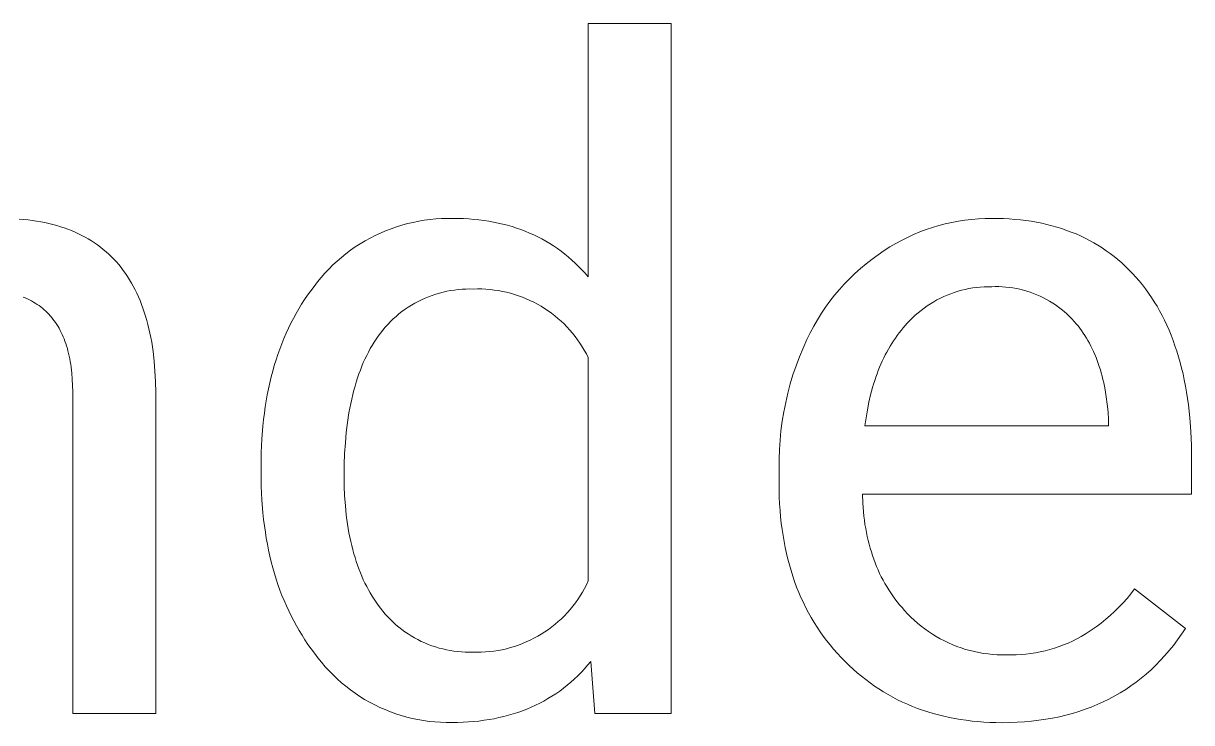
# Model space of a CAD drawing. Header units: millimetres. Extents: x -1480 to 5249, y -840 to 3860.
# Drawn here: x 3337.3 to 3451, y -309.5 to -241.4 of the extents above; entities that cross this region are included whole.
import ezdxf

# ---------------------------------------------------------------- set-up
doc = ezdxf.new("R2010")
doc.units = ezdxf.units.MM
doc.header["$MEASUREMENT"] = 0
doc.layers.add('Domyślny', color=7, linetype='Continuous', true_color=0x000000)

msp = doc.modelspace()

# ---------------------------------------------------------------- linework, layer by layer
at = {"layer": 'Domyślny', "color": 18, "lineweight": 15, "true_color": 0x000000}
for p, q in [((3392.26, -266.12), (3392.26, -241.43)), ((3392.26, -241.43), (3400.35, -241.43)), ((3400.35, -241.43), (3400.35, -308.65)), ((3336.84, -260.49), (3337.28, -260.53)), ((3376.86, -260.53), (3377.41, -260.48)), ((3377.41, -260.48), (3377.97, -260.44)), ((3377.97, -260.44), (3378.53, -260.43)), ((3378.53, -260.43), (3379.09, -260.43)), ((3379.09, -260.43), (3379.61, -260.44)), ((3379.61, -260.44), (3380.12, -260.45)), ((3380.12, -260.45), (3380.62, -260.48)), ((3380.62, -260.48), (3381.12, -260.52)), ((3381.12, -260.52), (3381.61, -260.57)), ((3429.6, -260.52), (3430.25, -260.47)), ((3430.25, -260.47), (3430.9, -260.43)), ((3430.9, -260.43), (3431.55, -260.42)), ((3431.55, -260.42), (3432.12, -260.43)), ((3432.12, -260.43), (3432.69, -260.45)), ((3432.69, -260.45), (3433.25, -260.48)), ((3433.25, -260.48), (3433.8, -260.52)), ((3433.8, -260.52), (3434.34, -260.57)), ((3337.28, -260.53), (3337.71, -260.58)), ((3337.71, -260.58), (3338.13, -260.63)), ((3338.13, -260.63), (3338.55, -260.69)), ((3338.55, -260.69), (3338.95, -260.76)), ((3338.95, -260.76), (3339.35, -260.84)), ((3339.35, -260.84), (3339.75, -260.93)), ((3339.75, -260.93), (3340.13, -261.02)), ((3340.13, -261.02), (3340.51, -261.13)), ((3340.51, -261.13), (3340.88, -261.24)), ((3340.88, -261.24), (3341.24, -261.36)), ((3341.24, -261.36), (3341.6, -261.49)), ((3341.6, -261.49), (3341.95, -261.62)), ((3341.95, -261.62), (3342.29, -261.77)), ((3372.02, -261.86), (3372.53, -261.64)), ((3372.53, -261.64), (3373.06, -261.43)), ((3373.06, -261.43), (3373.58, -261.25)), ((3373.58, -261.25), (3374.12, -261.08)), ((3374.12, -261.08), (3374.66, -260.93)), ((3374.66, -260.93), (3375.2, -260.81)), ((3375.2, -260.81), (3375.75, -260.69)), ((3375.75, -260.69), (3376.3, -260.6)), ((3376.3, -260.6), (3376.86, -260.53)), ((3381.61, -260.57), (3382.09, -260.63)), ((3382.09, -260.63), (3382.57, -260.7)), ((3382.57, -260.7), (3383.04, -260.78)), ((3383.04, -260.78), (3383.5, -260.88)), ((3383.5, -260.88), (3383.95, -260.98)), ((3383.95, -260.98), (3384.4, -261.1)), ((3384.4, -261.1), (3384.84, -261.23)), ((3384.84, -261.23), (3385.28, -261.37)), ((3385.28, -261.37), (3385.71, -261.51)), ((3385.71, -261.51), (3386.13, -261.68)), ((3424.55, -261.75), (3425.16, -261.52)), ((3425.16, -261.52), (3425.78, -261.32)), ((3425.78, -261.32), (3426.4, -261.13)), ((3426.4, -261.13), (3427.03, -260.96)), ((3427.03, -260.96), (3427.67, -260.82)), ((3427.67, -260.82), (3428.31, -260.7)), ((3428.31, -260.7), (3428.95, -260.6)), ((3428.95, -260.6), (3429.6, -260.52)), ((3434.34, -260.57), (3434.87, -260.64)), ((3434.87, -260.64), (3435.39, -260.71)), ((3435.39, -260.71), (3435.91, -260.8)), ((3435.91, -260.8), (3436.42, -260.9)), ((3436.42, -260.9), (3436.92, -261.02)), ((3436.92, -261.02), (3437.41, -261.14)), ((3437.41, -261.14), (3437.9, -261.28)), ((3437.9, -261.28), (3438.37, -261.42)), ((3438.37, -261.42), (3438.84, -261.59)), ((3438.84, -261.59), (3439.3, -261.76)), ((3342.29, -261.77), (3342.63, -261.92)), ((3342.63, -261.92), (3342.95, -262.08)), ((3342.95, -262.08), (3343.27, -262.25)), ((3343.27, -262.25), (3343.58, -262.43)), ((3343.58, -262.43), (3343.89, -262.62)), ((3343.89, -262.62), (3344.19, -262.81)), ((3370.05, -262.91), (3370.53, -262.62)), ((3370.53, -262.62), (3371.02, -262.35)), ((3371.02, -262.35), (3371.51, -262.09)), ((3371.51, -262.09), (3372.02, -261.86)), ((3386.13, -261.68), (3386.54, -261.85)), ((3386.54, -261.85), (3386.95, -262.03)), ((3386.95, -262.03), (3387.35, -262.22)), ((3387.35, -262.22), (3387.75, -262.43)), ((3387.75, -262.43), (3388.13, -262.65)), ((3388.13, -262.65), (3388.51, -262.87)), ((3422.2, -262.88), (3422.77, -262.57)), ((3422.77, -262.57), (3423.35, -262.28)), ((3423.35, -262.28), (3423.95, -262)), ((3423.95, -262), (3424.55, -261.75)), ((3439.3, -261.76), (3439.76, -261.94)), ((3439.76, -261.94), (3440.2, -262.14)), ((3440.2, -262.14), (3440.64, -262.35)), ((3440.64, -262.35), (3441.07, -262.57)), ((3441.07, -262.57), (3441.49, -262.8)), ((3344.19, -262.81), (3344.48, -263.01)), ((3344.48, -263.01), (3344.76, -263.22)), ((3344.76, -263.22), (3345.04, -263.44)), ((3345.04, -263.44), (3345.31, -263.67)), ((3345.31, -263.67), (3345.57, -263.91)), ((3345.57, -263.91), (3345.82, -264.15)), ((3368.24, -264.22), (3368.67, -263.87)), ((3368.67, -263.87), (3369.12, -263.53)), ((3369.12, -263.53), (3369.58, -263.21)), ((3369.58, -263.21), (3370.05, -262.91)), ((3388.51, -262.87), (3388.89, -263.11)), ((3388.89, -263.11), (3389.26, -263.36)), ((3389.26, -263.36), (3389.62, -263.63)), ((3389.62, -263.63), (3389.97, -263.9)), ((3389.97, -263.9), (3390.32, -264.18)), ((3420.48, -263.97), (3421.09, -263.56)), ((3421.09, -263.56), (3421.64, -263.21)), ((3421.64, -263.21), (3422.2, -262.88)), ((3441.49, -262.8), (3441.9, -263.04)), ((3441.9, -263.04), (3442.3, -263.3)), ((3442.3, -263.3), (3442.7, -263.57)), ((3442.7, -263.57), (3443.09, -263.85)), ((3443.09, -263.85), (3443.47, -264.14)), ((3345.82, -264.15), (3346.07, -264.4)), ((3346.07, -264.4), (3346.31, -264.66)), ((3346.31, -264.66), (3346.54, -264.93)), ((3346.54, -264.93), (3346.77, -265.21)), ((3367, -265.36), (3367.4, -264.96)), ((3367.4, -264.96), (3367.81, -264.58)), ((3367.81, -264.58), (3368.24, -264.22)), ((3390.32, -264.18), (3390.66, -264.48)), ((3390.66, -264.48), (3390.99, -264.78)), ((3390.99, -264.78), (3391.32, -265.1)), ((3418.77, -265.31), (3419.33, -264.84)), ((3419.33, -264.84), (3419.9, -264.39)), ((3419.9, -264.39), (3420.48, -263.97)), ((3443.47, -264.14), (3443.84, -264.44)), ((3443.84, -264.44), (3444.21, -264.76)), ((3444.21, -264.76), (3444.56, -265.09)), ((3346.77, -265.21), (3346.98, -265.49)), ((3346.98, -265.49), (3347.2, -265.79)), ((3347.2, -265.79), (3347.4, -266.09)), ((3347.4, -266.09), (3347.59, -266.4)), ((3365.9, -266.62), (3366.25, -266.19)), ((3366.25, -266.19), (3366.62, -265.77)), ((3366.62, -265.77), (3367, -265.36)), ((3391.32, -265.1), (3391.64, -265.43)), ((3391.64, -265.43), (3391.96, -265.77)), ((3391.96, -265.77), (3392.26, -266.12)), ((3417.71, -266.3), (3418.23, -265.79)), ((3418.23, -265.79), (3418.77, -265.31)), ((3444.56, -265.09), (3444.91, -265.43)), ((3444.91, -265.43), (3445.25, -265.78)), ((3445.25, -265.78), (3445.59, -266.14)), ((3445.59, -266.14), (3445.91, -266.52)), ((3347.59, -266.4), (3347.78, -266.72)), ((3347.78, -266.72), (3347.96, -267.04)), ((3347.96, -267.04), (3348.14, -267.38)), ((3365.24, -267.48), (3365.56, -267.06)), ((3365.56, -267.06), (3365.9, -266.62)), ((3379.97, -267.32), (3379.6, -267.35)), ((3380.34, -267.31), (3379.97, -267.32)), ((3380.71, -267.3), (3380.34, -267.31)), ((3381.08, -267.31), (3380.71, -267.3)), ((3381.49, -267.3), (3381.08, -267.31)), ((3381.89, -267.3), (3381.49, -267.3)), ((3382.3, -267.32), (3381.89, -267.3)), ((3382.7, -267.35), (3382.3, -267.32)), ((3416.72, -267.36), (3417.2, -266.82)), ((3417.2, -266.82), (3417.71, -266.3)), ((3428.98, -267.34), (3428.62, -267.42)), ((3429.34, -267.26), (3428.98, -267.34)), ((3429.71, -267.2), (3429.34, -267.26)), ((3430.07, -267.15), (3429.71, -267.2)), ((3430.44, -267.11), (3430.07, -267.15)), ((3430.81, -267.09), (3430.44, -267.11)), ((3431.18, -267.08), (3430.81, -267.09)), ((3431.55, -267.08), (3431.18, -267.08)), ((3431.9, -267.07), (3431.55, -267.08)), ((3432.24, -267.07), (3431.9, -267.07)), ((3432.59, -267.09), (3432.24, -267.07)), ((3432.94, -267.11), (3432.59, -267.09)), ((3433.28, -267.15), (3432.94, -267.11)), ((3433.62, -267.2), (3433.28, -267.15)), ((3433.97, -267.26), (3433.62, -267.2)), ((3434.3, -267.33), (3433.97, -267.26)), ((3434.64, -267.42), (3434.3, -267.33)), ((3445.91, -266.52), (3446.23, -266.9)), ((3446.23, -266.9), (3446.53, -267.3)), ((3446.53, -267.3), (3446.82, -267.7)), ((3337.44, -268.17), (3337.23, -268.09)), ((3337.65, -268.27), (3337.44, -268.17)), ((3337.85, -268.36), (3337.65, -268.27)), ((3338.05, -268.47), (3337.85, -268.36)), ((3338.24, -268.57), (3338.05, -268.47)), ((3348.14, -267.38), (3348.31, -267.72)), ((3348.31, -267.72), (3348.47, -268.07)), ((3348.47, -268.07), (3348.62, -268.43)), ((3348.62, -268.43), (3348.76, -268.8)), ((3364.35, -268.78), (3364.64, -268.34)), ((3364.64, -268.34), (3364.93, -267.91)), ((3364.93, -267.91), (3365.24, -267.48)), ((3376.03, -268.35), (3375.7, -268.51)), ((3376.37, -268.19), (3376.03, -268.35)), ((3376.71, -268.05), (3376.37, -268.19)), ((3377.06, -267.92), (3376.71, -268.05)), ((3377.41, -267.8), (3377.06, -267.92)), ((3377.77, -267.7), (3377.41, -267.8)), ((3378.13, -267.6), (3377.77, -267.7)), ((3378.49, -267.52), (3378.13, -267.6)), ((3378.86, -267.45), (3378.49, -267.52)), ((3379.23, -267.4), (3378.86, -267.45)), ((3379.6, -267.35), (3379.23, -267.4)), ((3383.11, -267.4), (3382.7, -267.35)), ((3383.51, -267.46), (3383.11, -267.4)), ((3383.91, -267.53), (3383.51, -267.46)), ((3384.3, -267.62), (3383.91, -267.53)), ((3384.69, -267.72), (3384.3, -267.62)), ((3385.08, -267.83), (3384.69, -267.72)), ((3385.47, -267.96), (3385.08, -267.83)), ((3385.85, -268.1), (3385.47, -267.96)), ((3386.22, -268.25), (3385.85, -268.1)), ((3386.59, -268.41), (3386.22, -268.25)), ((3386.96, -268.59), (3386.59, -268.41)), ((3415.8, -268.48), (3416.25, -267.91)), ((3416.25, -267.91), (3416.72, -267.36)), ((3426.22, -268.37), (3425.9, -268.55)), ((3426.55, -268.2), (3426.22, -268.37)), ((3426.88, -268.04), (3426.55, -268.2)), ((3427.22, -267.89), (3426.88, -268.04)), ((3427.57, -267.76), (3427.22, -267.89)), ((3427.91, -267.63), (3427.57, -267.76)), ((3428.27, -267.52), (3427.91, -267.63)), ((3428.62, -267.42), (3428.27, -267.52)), ((3434.97, -267.51), (3434.64, -267.42)), ((3435.3, -267.62), (3434.97, -267.51)), ((3435.63, -267.74), (3435.3, -267.62)), ((3435.95, -267.87), (3435.63, -267.74)), ((3436.27, -268.01), (3435.95, -267.87)), ((3436.58, -268.16), (3436.27, -268.01)), ((3436.89, -268.32), (3436.58, -268.16)), ((3437.19, -268.49), (3436.89, -268.32)), ((3446.82, -267.7), (3447.11, -268.12)), ((3447.11, -268.12), (3447.38, -268.55)), ((3338.42, -268.69), (3338.24, -268.57)), ((3338.61, -268.8), (3338.42, -268.69)), ((3338.78, -268.92), (3338.61, -268.8)), ((3338.95, -269.05), (3338.78, -268.92)), ((3339.12, -269.18), (3338.95, -269.05)), ((3339.28, -269.32), (3339.12, -269.18)), ((3339.43, -269.46), (3339.28, -269.32)), ((3339.58, -269.6), (3339.43, -269.46)), ((3339.73, -269.75), (3339.58, -269.6)), ((3348.76, -268.8), (3348.9, -269.18)), ((3348.9, -269.18), (3349.03, -269.56)), ((3349.03, -269.56), (3349.16, -269.96)), ((3363.81, -269.7), (3364.07, -269.24)), ((3364.07, -269.24), (3364.35, -268.78)), ((3374.12, -269.5), (3373.83, -269.73)), ((3374.43, -269.28), (3374.12, -269.5)), ((3374.73, -269.07), (3374.43, -269.28)), ((3375.05, -268.87), (3374.73, -269.07)), ((3375.37, -268.69), (3375.05, -268.87)), ((3375.7, -268.51), (3375.37, -268.69)), ((3387.32, -268.78), (3386.96, -268.59)), ((3387.67, -268.98), (3387.32, -268.78)), ((3388.01, -269.2), (3387.67, -268.98)), ((3388.35, -269.42), (3388.01, -269.2)), ((3388.68, -269.66), (3388.35, -269.42)), ((3414.97, -269.67), (3415.38, -269.07)), ((3415.38, -269.07), (3415.8, -268.48)), ((3424.39, -269.61), (3424.11, -269.86)), ((3424.68, -269.38), (3424.39, -269.61)), ((3424.97, -269.16), (3424.68, -269.38)), ((3425.27, -268.94), (3424.97, -269.16)), ((3425.58, -268.74), (3425.27, -268.94)), ((3425.9, -268.55), (3425.58, -268.74)), ((3437.49, -268.67), (3437.19, -268.49)), ((3437.77, -268.86), (3437.49, -268.67)), ((3438.06, -269.06), (3437.77, -268.86)), ((3438.33, -269.27), (3438.06, -269.06)), ((3438.6, -269.49), (3438.33, -269.27)), ((3438.86, -269.72), (3438.6, -269.49)), ((3447.38, -268.55), (3447.65, -268.98)), ((3447.65, -268.98), (3447.9, -269.43)), ((3447.9, -269.43), (3448.15, -269.88)), ((3339.87, -269.9), (3339.73, -269.75)), ((3340.01, -270.06), (3339.87, -269.9)), ((3340.14, -270.23), (3340.01, -270.06)), ((3340.27, -270.4), (3340.14, -270.23)), ((3340.4, -270.57), (3340.27, -270.4)), ((3340.52, -270.75), (3340.4, -270.57)), ((3340.63, -270.94), (3340.52, -270.75)), ((3349.16, -269.96), (3349.27, -270.36)), ((3349.27, -270.36), (3349.38, -270.77)), ((3363.07, -271.13), (3363.31, -270.64)), ((3363.31, -270.64), (3363.55, -270.16)), ((3363.55, -270.16), (3363.81, -269.7)), ((3372.75, -270.75), (3372.5, -271.02)), ((3373, -270.48), (3372.75, -270.75)), ((3373.27, -270.22), (3373, -270.48)), ((3373.55, -269.97), (3373.27, -270.22)), ((3373.83, -269.73), (3373.55, -269.97)), ((3389, -269.91), (3388.68, -269.66)), ((3389.31, -270.16), (3389, -269.91)), ((3389.61, -270.43), (3389.31, -270.16)), ((3389.91, -270.71), (3389.61, -270.43)), ((3390.19, -271), (3389.91, -270.71)), ((3414.22, -270.92), (3414.58, -270.29)), ((3414.58, -270.29), (3414.97, -269.67)), ((3423.33, -270.64), (3423.12, -270.87)), ((3423.58, -270.37), (3423.33, -270.64)), ((3423.84, -270.11), (3423.58, -270.37)), ((3424.11, -269.86), (3423.84, -270.11)), ((3439.11, -269.96), (3438.86, -269.72)), ((3439.36, -270.21), (3439.11, -269.96)), ((3439.59, -270.46), (3439.36, -270.21)), ((3439.78, -270.68), (3439.59, -270.46)), ((3439.96, -270.9), (3439.78, -270.68)), ((3448.15, -269.88), (3448.38, -270.35)), ((3448.38, -270.35), (3448.61, -270.83)), ((3340.74, -271.13), (3340.63, -270.94)), ((3340.85, -271.33), (3340.74, -271.13)), ((3340.95, -271.53), (3340.85, -271.33)), ((3341.05, -271.74), (3340.95, -271.53)), ((3341.14, -271.95), (3341.05, -271.74)), ((3349.38, -270.77), (3349.48, -271.18)), ((3349.48, -271.18), (3349.58, -271.61)), ((3349.58, -271.61), (3349.67, -272.04)), ((3362.63, -272.12), (3362.84, -271.62)), ((3362.84, -271.62), (3363.07, -271.13)), ((3372.03, -271.6), (3371.81, -271.9)), ((3372.26, -271.31), (3372.03, -271.6)), ((3372.5, -271.02), (3372.26, -271.31)), ((3390.47, -271.3), (3390.19, -271)), ((3390.73, -271.61), (3390.47, -271.3)), ((3390.98, -271.92), (3390.73, -271.61)), ((3413.56, -272.21), (3413.88, -271.56)), ((3413.88, -271.56), (3414.22, -270.92)), ((3422.35, -271.83), (3422.17, -272.09)), ((3422.54, -271.58), (3422.35, -271.83)), ((3422.73, -271.34), (3422.54, -271.58)), ((3422.92, -271.1), (3422.73, -271.34)), ((3423.12, -270.87), (3422.92, -271.1)), ((3440.13, -271.12), (3439.96, -270.9)), ((3440.3, -271.35), (3440.13, -271.12)), ((3440.46, -271.59), (3440.3, -271.35)), ((3440.62, -271.83), (3440.46, -271.59)), ((3440.78, -272.08), (3440.62, -271.83)), ((3448.61, -270.83), (3448.82, -271.31)), ((3448.82, -271.31), (3449.02, -271.81)), ((3449.02, -271.81), (3449.22, -272.32)), ((3341.23, -272.17), (3341.14, -271.95)), ((3341.31, -272.39), (3341.23, -272.17)), ((3341.39, -272.62), (3341.31, -272.39)), ((3341.47, -272.85), (3341.39, -272.62)), ((3341.54, -273.09), (3341.47, -272.85)), ((3349.67, -272.04), (3349.75, -272.49)), ((3349.75, -272.49), (3349.82, -272.94)), ((3349.82, -272.94), (3349.88, -273.4)), ((3362.22, -273.15), (3362.42, -272.63)), ((3362.42, -272.63), (3362.63, -272.12)), ((3371.22, -272.8), (3371.04, -273.11)), ((3371.41, -272.49), (3371.22, -272.8)), ((3371.61, -272.19), (3371.41, -272.49)), ((3371.81, -271.9), (3371.61, -272.19)), ((3391.23, -272.25), (3390.98, -271.92)), ((3391.46, -272.58), (3391.23, -272.25)), ((3391.68, -272.92), (3391.46, -272.58)), ((3391.88, -273.27), (3391.68, -272.92)), ((3413.18, -273.06), (3413.56, -272.21)), ((3421.66, -272.88), (3421.5, -273.16)), ((3421.82, -272.61), (3421.66, -272.88)), ((3421.99, -272.35), (3421.82, -272.61)), ((3422.17, -272.09), (3421.99, -272.35)), ((3440.92, -272.33), (3440.78, -272.08)), ((3441.07, -272.59), (3440.92, -272.33)), ((3441.21, -272.86), (3441.07, -272.59)), ((3441.34, -273.13), (3441.21, -272.86)), ((3449.22, -272.32), (3449.4, -272.84)), ((3449.4, -272.84), (3449.58, -273.36)), ((3341.6, -273.34), (3341.54, -273.09)), ((3341.66, -273.59), (3341.6, -273.34)), ((3341.72, -273.84), (3341.66, -273.59)), ((3341.77, -274.11), (3341.72, -273.84)), ((3341.82, -274.37), (3341.77, -274.11)), ((3349.88, -273.4), (3349.99, -274.34)), ((3361.86, -274.21), (3362.04, -273.68)), ((3362.04, -273.68), (3362.22, -273.15)), ((3370.52, -274.12), (3370.36, -274.47)), ((3370.69, -273.77), (3370.52, -274.12)), ((3370.86, -273.44), (3370.69, -273.77)), ((3371.04, -273.11), (3370.86, -273.44)), ((3392.08, -273.62), (3391.88, -273.27)), ((3392.26, -273.99), (3392.08, -273.62)), ((3392.26, -295.74), (3392.26, -273.99)), ((3412.5, -274.78), (3412.82, -273.91)), ((3412.82, -273.91), (3413.18, -273.06)), ((3421.04, -274.02), (3420.9, -274.32)), ((3421.19, -273.73), (3421.04, -274.02)), ((3421.34, -273.44), (3421.19, -273.73)), ((3421.5, -273.16), (3421.34, -273.44)), ((3441.47, -273.4), (3441.34, -273.13)), ((3441.59, -273.68), (3441.47, -273.4)), ((3441.71, -273.97), (3441.59, -273.68)), ((3441.82, -274.26), (3441.71, -273.97)), ((3449.58, -273.36), (3449.74, -273.9)), ((3449.74, -273.9), (3449.9, -274.45)), ((3341.87, -274.64), (3341.82, -274.37)), ((3341.9, -274.92), (3341.87, -274.64)), ((3341.97, -275.49), (3341.9, -274.92)), ((3349.99, -274.34), (3350.07, -275.32)), ((3361.39, -275.87), (3361.54, -275.31)), ((3361.54, -275.31), (3361.69, -274.76)), ((3361.69, -274.76), (3361.86, -274.21)), ((3370.07, -275.2), (3369.93, -275.57)), ((3370.21, -274.83), (3370.07, -275.2)), ((3370.36, -274.47), (3370.21, -274.83)), ((3412.2, -275.66), (3412.5, -274.78)), ((3420.51, -275.25), (3420.39, -275.57)), ((3420.64, -274.93), (3420.51, -275.25)), ((3420.77, -274.62), (3420.64, -274.93)), ((3420.9, -274.32), (3420.77, -274.62)), ((3441.93, -274.56), (3441.82, -274.26)), ((3442.03, -274.86), (3441.93, -274.56)), ((3442.13, -275.17), (3442.03, -274.86)), ((3442.22, -275.48), (3442.13, -275.17)), ((3449.9, -274.45), (3450.04, -275.01)), ((3450.04, -275.01), (3450.18, -275.58)), ((3342.02, -276.08), (3341.97, -275.49)), ((3342.05, -276.69), (3342.02, -276.08)), ((3350.07, -275.32), (3350.13, -276.32)), ((3350.13, -276.32), (3350.15, -277.37)), ((3361.13, -277.01), (3361.26, -276.44)), ((3361.26, -276.44), (3361.39, -275.87)), ((3369.67, -276.36), (3369.55, -276.76)), ((3369.79, -275.96), (3369.67, -276.36)), ((3369.93, -275.57), (3369.79, -275.96)), ((3411.93, -276.55), (3412.2, -275.66)), ((3420.16, -276.22), (3420.05, -276.56)), ((3420.27, -275.89), (3420.16, -276.22)), ((3420.39, -275.57), (3420.27, -275.89)), ((3442.3, -275.8), (3442.22, -275.48)), ((3442.38, -276.12), (3442.3, -275.8)), ((3442.46, -276.45), (3442.38, -276.12)), ((3450.18, -275.58), (3450.3, -276.16)), ((3450.3, -276.16), (3450.42, -276.75)), ((3342.06, -277.32), (3342.05, -276.69)), ((3342.06, -308.64), (3342.06, -277.32)), ((3350.15, -277.37), (3350.15, -308.64)), ((3361.01, -277.6), (3361.13, -277.01)), ((3369.43, -277.17), (3369.33, -277.59)), ((3369.55, -276.76), (3369.43, -277.17)), ((3411.49, -278.35), (3411.7, -277.45)), ((3411.7, -277.45), (3411.93, -276.55)), ((3419.95, -276.9), (3419.76, -277.6)), ((3420.05, -276.56), (3419.95, -276.9)), ((3442.53, -276.78), (3442.46, -276.45)), ((3442.6, -277.12), (3442.53, -276.78)), ((3442.71, -277.82), (3442.6, -277.12)), ((3450.42, -276.75), (3450.52, -277.35)), ((3450.52, -277.35), (3450.62, -277.96)), ((3360.81, -278.79), (3360.91, -278.19)), ((3360.91, -278.19), (3361.01, -277.6)), ((3369.13, -278.46), (3368.96, -279.36)), ((3369.23, -278.02), (3369.13, -278.46)), ((3369.33, -277.59), (3369.23, -278.02)), ((3411.3, -279.26), (3411.49, -278.35)), ((3419.59, -278.33), (3419.45, -279.07)), ((3419.76, -277.6), (3419.59, -278.33)), ((3442.81, -278.53), (3442.71, -277.82)), ((3442.88, -279.27), (3442.81, -278.53)), ((3450.62, -277.96), (3450.7, -278.58)), ((3450.7, -278.58), (3450.84, -279.86)), ((3360.65, -280.02), (3360.73, -279.4)), ((3360.73, -279.4), (3360.81, -278.79)), ((3368.96, -279.36), (3368.82, -280.3)), ((3411.15, -280.18), (3411.3, -279.26)), ((3419.32, -279.84), (3419.2, -280.63)), ((3419.45, -279.07), (3419.32, -279.84)), ((3442.93, -280.03), (3442.88, -279.27)), ((3450.84, -279.86), (3450.94, -281.17)), ((3360.48, -281.93), (3360.59, -280.65)), ((3360.59, -280.65), (3360.65, -280.02)), ((3368.82, -280.3), (3368.7, -281.27)), ((3411.03, -281.1), (3411.15, -280.18)), ((3419.2, -280.63), (3442.93, -280.63)), ((3442.93, -280.63), (3442.93, -280.03)), ((3360.42, -283.24), (3360.48, -281.93)), ((3368.7, -281.27), (3368.61, -282.28)), ((3410.88, -282.95), (3410.94, -282.02)), ((3410.94, -282.02), (3411.03, -281.1)), ((3450.94, -281.17), (3451, -282.53)), ((3360.4, -284.58), (3360.42, -283.24)), ((3368.61, -282.28), (3368.54, -283.32)), ((3410.85, -283.87), (3410.88, -282.95)), ((3451, -282.53), (3451.02, -283.93)), ((3368.51, -284.39), (3368.49, -285.5)), ((3368.54, -283.32), (3368.51, -284.39)), ((3410.85, -284.8), (3410.85, -283.87)), ((3451.02, -283.93), (3451.02, -287.29)), ((3360.4, -285.19), (3360.4, -284.58)), ((3360.42, -286.53), (3360.4, -285.19)), ((3368.49, -285.5), (3368.51, -286.5)), ((3410.85, -286.28), (3410.85, -284.8)), ((3360.49, -287.84), (3360.42, -286.53)), ((3368.51, -286.5), (3368.54, -287.46)), ((3410.85, -286.94), (3410.85, -286.28)), ((3368.54, -287.46), (3368.61, -288.4)), ((3410.87, -287.59), (3410.85, -286.94)), ((3410.9, -288.23), (3410.87, -287.59)), ((3451.02, -287.29), (3418.96, -287.29)), ((3418.96, -287.29), (3418.99, -288.15)), ((3360.59, -289.11), (3360.49, -287.84)), ((3368.61, -288.4), (3368.7, -289.32)), ((3410.94, -288.86), (3410.9, -288.23)), ((3411, -289.48), (3410.94, -288.86)), ((3418.99, -288.15), (3419.02, -288.58)), ((3419.02, -288.58), (3419.06, -289)), ((3360.65, -289.74), (3360.59, -289.11)), ((3360.73, -290.36), (3360.65, -289.74)), ((3368.7, -289.32), (3368.82, -290.2)), ((3411.06, -290.1), (3411, -289.48)), ((3419.06, -289), (3419.1, -289.42)), ((3419.1, -289.42), (3419.15, -289.82)), ((3419.15, -289.82), (3419.21, -290.23)), ((3360.82, -290.97), (3360.73, -290.36)), ((3360.91, -291.57), (3360.82, -290.97)), ((3368.82, -290.2), (3368.96, -291.06)), ((3368.96, -291.06), (3369.04, -291.48)), ((3411.14, -290.71), (3411.06, -290.1)), ((3411.23, -291.31), (3411.14, -290.71)), ((3419.21, -290.23), (3419.28, -290.63)), ((3419.28, -290.63), (3419.35, -291.02)), ((3419.35, -291.02), (3419.43, -291.41)), ((3361.02, -292.16), (3360.91, -291.57)), ((3361.14, -292.75), (3361.02, -292.16)), ((3369.04, -291.48), (3369.13, -291.89)), ((3369.13, -291.89), (3369.23, -292.29)), ((3369.23, -292.29), (3369.33, -292.69)), ((3411.33, -291.9), (3411.23, -291.31)), ((3411.44, -292.48), (3411.33, -291.9)), ((3419.43, -291.41), (3419.52, -291.79)), ((3419.52, -291.79), (3419.61, -292.17)), ((3419.61, -292.17), (3419.72, -292.54)), ((3361.27, -293.32), (3361.14, -292.75)), ((3361.4, -293.89), (3361.27, -293.32)), ((3369.33, -292.69), (3369.43, -293.08)), ((3369.43, -293.08), (3369.55, -293.46)), ((3369.55, -293.46), (3369.67, -293.84)), ((3411.56, -293.06), (3411.44, -292.48)), ((3411.7, -293.62), (3411.56, -293.06)), ((3419.72, -292.54), (3419.83, -292.91)), ((3419.83, -292.91), (3419.94, -293.27)), ((3419.94, -293.27), (3420.07, -293.63)), ((3361.55, -294.45), (3361.4, -293.89)), ((3361.71, -295.01), (3361.55, -294.45)), ((3369.67, -293.84), (3369.79, -294.21)), ((3369.79, -294.21), (3369.93, -294.57)), ((3369.93, -294.57), (3370.07, -294.93)), ((3411.85, -294.18), (3411.7, -293.62)), ((3412.01, -294.73), (3411.85, -294.18)), ((3420.07, -293.63), (3420.2, -293.98)), ((3420.2, -293.98), (3420.34, -294.32)), ((3420.34, -294.32), (3420.48, -294.66)), ((3361.88, -295.55), (3361.71, -295.01)), ((3362.05, -296.09), (3361.88, -295.55)), ((3370.07, -294.93), (3370.21, -295.27)), ((3370.21, -295.27), (3370.36, -295.62)), ((3370.36, -295.62), (3370.52, -295.95)), ((3392.09, -296.11), (3392.26, -295.74)), ((3412.18, -295.27), (3412.01, -294.73)), ((3412.36, -295.8), (3412.18, -295.27)), ((3420.48, -294.66), (3420.64, -295)), ((3420.64, -295), (3420.8, -295.33)), ((3420.8, -295.33), (3420.97, -295.65)), ((3420.97, -295.65), (3421.14, -295.97)), ((3362.24, -296.62), (3362.05, -296.09)), ((3362.44, -297.14), (3362.24, -296.62)), ((3370.52, -295.95), (3370.69, -296.28)), ((3370.69, -296.28), (3370.86, -296.6)), ((3370.86, -296.6), (3371.04, -296.91)), ((3371.04, -296.91), (3371.22, -297.22)), ((3391.48, -297.19), (3391.69, -296.84)), ((3391.69, -296.84), (3391.9, -296.48)), ((3391.9, -296.48), (3392.09, -296.11)), ((3412.55, -296.33), (3412.36, -295.8)), ((3412.76, -296.85), (3412.55, -296.33)), ((3412.98, -297.35), (3412.76, -296.85)), ((3421.14, -295.97), (3421.33, -296.28)), ((3421.33, -296.28), (3421.52, -296.59)), ((3421.52, -296.59), (3421.72, -296.89)), ((3421.72, -296.89), (3421.92, -297.19)), ((3445.1, -296.98), (3445.46, -296.52)), ((3445.46, -296.52), (3450.42, -300.37)), ((3362.65, -297.65), (3362.44, -297.14)), ((3362.87, -298.16), (3362.65, -297.65)), ((3371.22, -297.22), (3371.41, -297.52)), ((3371.41, -297.52), (3371.61, -297.81)), ((3371.61, -297.81), (3371.81, -298.09)), ((3390.76, -298.19), (3391.01, -297.87)), ((3391.01, -297.87), (3391.25, -297.53)), ((3391.25, -297.53), (3391.48, -297.19)), ((3413.21, -297.85), (3412.98, -297.35)), ((3413.45, -298.34), (3413.21, -297.85)), ((3421.92, -297.19), (3422.13, -297.48)), ((3422.13, -297.48), (3422.35, -297.77)), ((3422.35, -297.77), (3422.58, -298.05)), ((3422.58, -298.05), (3422.82, -298.33)), ((3443.94, -298.29), (3444.34, -297.86)), ((3444.34, -297.86), (3444.73, -297.43)), ((3444.73, -297.43), (3445.1, -296.98)), ((3363.1, -298.66), (3362.87, -298.16)), ((3363.33, -299.15), (3363.1, -298.66)), ((3363.58, -299.63), (3363.33, -299.15)), ((3371.81, -298.09), (3372.03, -298.39)), ((3372.03, -298.39), (3372.26, -298.68)), ((3372.26, -298.68), (3372.49, -298.96)), ((3372.49, -298.96), (3372.74, -299.24)), ((3389.65, -299.41), (3389.94, -299.12)), ((3389.94, -299.12), (3390.23, -298.82)), ((3390.23, -298.82), (3390.5, -298.51)), ((3390.5, -298.51), (3390.76, -298.19)), ((3413.71, -298.83), (3413.45, -298.34)), ((3413.97, -299.3), (3413.71, -298.83)), ((3422.82, -298.33), (3423.06, -298.6)), ((3423.06, -298.6), (3423.36, -298.93)), ((3423.36, -298.93), (3423.67, -299.25)), ((3442.65, -299.47), (3443.09, -299.09)), ((3443.09, -299.09), (3443.52, -298.7)), ((3443.52, -298.7), (3443.94, -298.29)), ((3363.84, -300.1), (3363.58, -299.63)), ((3364.11, -300.57), (3363.84, -300.1)), ((3372.74, -299.24), (3373, -299.5)), ((3373, -299.5), (3373.27, -299.76)), ((3373.27, -299.76), (3373.54, -300)), ((3373.54, -300), (3373.82, -300.24)), ((3373.82, -300.24), (3374.11, -300.47)), ((3388.38, -300.46), (3388.71, -300.21)), ((3388.71, -300.21), (3389.03, -299.95)), ((3389.03, -299.95), (3389.35, -299.69)), ((3389.35, -299.69), (3389.65, -299.41)), ((3414.25, -299.77), (3413.97, -299.3)), ((3414.54, -300.23), (3414.25, -299.77)), ((3414.84, -300.68), (3414.54, -300.23)), ((3423.67, -299.25), (3424, -299.56)), ((3424, -299.56), (3424.33, -299.85)), ((3424.33, -299.85), (3424.68, -300.14)), ((3424.68, -300.14), (3425.03, -300.41)), ((3441.25, -300.53), (3441.73, -300.19)), ((3441.73, -300.19), (3442.2, -299.84)), ((3442.2, -299.84), (3442.65, -299.47)), ((3364.39, -301.02), (3364.11, -300.57)), ((3364.68, -301.47), (3364.39, -301.02)), ((3364.97, -301.92), (3364.68, -301.47)), ((3374.11, -300.47), (3374.41, -300.69)), ((3374.41, -300.69), (3374.72, -300.89)), ((3374.72, -300.89), (3375.03, -301.09)), ((3375.03, -301.09), (3375.35, -301.28)), ((3375.35, -301.28), (3375.67, -301.45)), ((3375.67, -301.45), (3376, -301.62)), ((3386.61, -301.51), (3386.98, -301.32)), ((3386.98, -301.32), (3387.34, -301.12)), ((3387.34, -301.12), (3387.69, -300.91)), ((3387.69, -300.91), (3388.04, -300.69)), ((3388.04, -300.69), (3388.38, -300.46)), ((3415.15, -301.12), (3414.84, -300.68)), ((3415.48, -301.55), (3415.15, -301.12)), ((3425.03, -300.41), (3425.4, -300.67)), ((3425.4, -300.67), (3425.77, -300.92)), ((3425.77, -300.92), (3426.15, -301.15)), ((3426.15, -301.15), (3426.54, -301.37)), ((3426.54, -301.37), (3426.94, -301.58)), ((3439.42, -301.59), (3439.85, -301.38)), ((3439.85, -301.38), (3440.27, -301.16)), ((3440.27, -301.16), (3440.76, -300.85)), ((3440.76, -300.85), (3441.25, -300.53)), ((3450.04, -300.93), (3449.65, -301.48)), ((3450.42, -300.37), (3450.04, -300.93)), ((3365.28, -302.35), (3364.97, -301.92)), ((3365.6, -302.78), (3365.28, -302.35)), ((3376, -301.62), (3376.34, -301.77)), ((3376.34, -301.77), (3376.68, -301.91)), ((3376.68, -301.91), (3377.03, -302.04)), ((3377.03, -302.04), (3377.38, -302.16)), ((3377.38, -302.16), (3377.73, -302.27)), ((3377.73, -302.27), (3378.09, -302.36)), ((3378.09, -302.36), (3378.45, -302.44)), ((3378.45, -302.44), (3378.81, -302.51)), ((3378.81, -302.51), (3379.18, -302.57)), ((3379.18, -302.57), (3379.54, -302.61)), ((3379.54, -302.61), (3379.91, -302.64)), ((3382.66, -302.61), (3383.07, -302.57)), ((3383.07, -302.57), (3383.48, -302.5)), ((3383.48, -302.5), (3383.88, -302.43)), ((3383.88, -302.43), (3384.29, -302.34)), ((3384.29, -302.34), (3384.68, -302.23)), ((3384.68, -302.23), (3385.08, -302.11)), ((3385.08, -302.11), (3385.47, -301.98)), ((3385.47, -301.98), (3385.85, -301.84)), ((3385.85, -301.84), (3386.23, -301.68)), ((3386.23, -301.68), (3386.61, -301.51)), ((3415.82, -301.97), (3415.48, -301.55)), ((3416.16, -302.39), (3415.82, -301.97)), ((3416.52, -302.8), (3416.16, -302.39)), ((3426.94, -301.58), (3427.34, -301.77)), ((3427.34, -301.77), (3427.75, -301.95)), ((3427.75, -301.95), (3428.16, -302.11)), ((3428.16, -302.11), (3428.59, -302.26)), ((3428.59, -302.26), (3429.01, -302.4)), ((3429.01, -302.4), (3429.44, -302.52)), ((3429.44, -302.52), (3429.88, -302.62)), ((3436.28, -302.65), (3436.75, -302.54)), ((3436.75, -302.54), (3437.2, -302.42)), ((3437.2, -302.42), (3437.66, -302.29)), ((3437.66, -302.29), (3438.11, -302.13)), ((3438.11, -302.13), (3438.55, -301.97)), ((3438.55, -301.97), (3438.99, -301.79)), ((3438.99, -301.79), (3439.42, -301.59)), ((3448.83, -302.52), (3448.41, -303.01)), ((3449.25, -302.01), (3448.83, -302.52)), ((3449.65, -301.48), (3449.25, -302.01)), ((3365.93, -303.22), (3365.6, -302.78)), ((3366.28, -303.66), (3365.93, -303.22)), ((3366.64, -304.09), (3366.28, -303.66)), ((3379.91, -302.64), (3380.28, -302.66)), ((3380.28, -302.66), (3380.65, -302.67)), ((3380.65, -302.67), (3381.02, -302.66)), ((3381.02, -302.66), (3381.43, -302.67)), ((3381.43, -302.67), (3381.84, -302.67)), ((3381.84, -302.67), (3382.25, -302.65)), ((3382.25, -302.65), (3382.66, -302.61)), ((3392.51, -303.58), (3392.2, -303.95)), ((3392.91, -308.65), (3392.51, -303.58)), ((3416.9, -303.2), (3416.52, -302.8)), ((3417.28, -303.59), (3416.9, -303.2)), ((3417.66, -303.96), (3417.28, -303.59)), ((3429.88, -302.62), (3430.31, -302.71)), ((3430.31, -302.71), (3430.76, -302.79)), ((3430.76, -302.79), (3431.2, -302.85)), ((3431.2, -302.85), (3431.64, -302.89)), ((3431.64, -302.89), (3432.09, -302.92)), ((3432.09, -302.92), (3432.54, -302.93)), ((3432.54, -302.93), (3432.98, -302.93)), ((3432.98, -302.93), (3433.46, -302.93)), ((3433.46, -302.93), (3433.93, -302.93)), ((3433.93, -302.93), (3434.41, -302.9)), ((3434.41, -302.9), (3434.88, -302.86)), ((3434.88, -302.86), (3435.35, -302.81)), ((3435.35, -302.81), (3435.82, -302.73)), ((3435.82, -302.73), (3436.28, -302.65)), ((3447.97, -303.48), (3447.53, -303.94)), ((3448.41, -303.01), (3447.97, -303.48)), ((3367.02, -304.5), (3366.64, -304.09)), ((3367.41, -304.89), (3367.02, -304.5)), ((3391.57, -304.65), (3391.24, -304.98)), ((3391.89, -304.3), (3391.57, -304.65)), ((3392.2, -303.95), (3391.89, -304.3)), ((3418.06, -304.33), (3417.66, -303.96)), ((3418.46, -304.68), (3418.06, -304.33)), ((3418.87, -305.02), (3418.46, -304.68)), ((3446.6, -304.8), (3446.11, -305.2)), ((3447.07, -304.38), (3446.6, -304.8)), ((3447.53, -303.94), (3447.07, -304.38)), ((3367.81, -305.28), (3367.41, -304.89)), ((3368.23, -305.65), (3367.81, -305.28)), ((3368.66, -306), (3368.23, -305.65)), ((3369.1, -306.34), (3368.66, -306)), ((3390.21, -305.9), (3389.85, -306.18)), ((3390.56, -305.6), (3390.21, -305.9)), ((3390.9, -305.3), (3390.56, -305.6)), ((3391.24, -304.98), (3390.9, -305.3)), ((3419.28, -305.35), (3418.87, -305.02)), ((3419.7, -305.67), (3419.28, -305.35)), ((3420.13, -305.97), (3419.7, -305.67)), ((3420.57, -306.26), (3420.13, -305.97)), ((3445.11, -305.95), (3444.6, -306.3)), ((3445.62, -305.58), (3445.11, -305.95)), ((3446.11, -305.2), (3445.62, -305.58)), ((3369.55, -306.67), (3369.1, -306.34)), ((3370.01, -306.98), (3369.55, -306.67)), ((3370.49, -307.27), (3370.01, -306.98)), ((3388.73, -306.97), (3388.34, -307.2)), ((3389.11, -306.72), (3388.73, -306.97)), ((3389.49, -306.46), (3389.11, -306.72)), ((3389.85, -306.18), (3389.49, -306.46)), ((3421.02, -306.54), (3420.57, -306.26)), ((3421.47, -306.81), (3421.02, -306.54)), ((3421.92, -307.06), (3421.47, -306.81)), ((3422.39, -307.3), (3421.92, -307.06)), ((3443.53, -306.94), (3442.97, -307.24)), ((3444.07, -306.63), (3443.53, -306.94)), ((3444.6, -306.3), (3444.07, -306.63)), ((3370.97, -307.55), (3370.49, -307.27)), ((3371.47, -307.81), (3370.97, -307.55)), ((3371.97, -308.05), (3371.47, -307.81)), ((3372.48, -308.27), (3371.97, -308.05)), ((3373, -308.48), (3372.48, -308.27)), ((3386.29, -308.22), (3385.85, -308.39)), ((3386.71, -308.04), (3386.29, -308.22)), ((3387.13, -307.85), (3386.71, -308.04)), ((3387.54, -307.65), (3387.13, -307.85)), ((3387.95, -307.43), (3387.54, -307.65)), ((3388.34, -307.2), (3387.95, -307.43)), ((3422.86, -307.53), (3422.39, -307.3)), ((3423.34, -307.75), (3422.86, -307.53)), ((3423.83, -307.95), (3423.34, -307.75)), ((3424.32, -308.15), (3423.83, -307.95)), ((3424.82, -308.32), (3424.32, -308.15)), ((3440.65, -308.24), (3440.04, -308.45)), ((3441.25, -308.02), (3440.65, -308.24)), ((3441.83, -307.78), (3441.25, -308.02)), ((3442.41, -307.52), (3441.83, -307.78)), ((3442.97, -307.24), (3442.41, -307.52)), ((3350.15, -308.64), (3342.06, -308.64)), ((3373.52, -308.67), (3373, -308.48)), ((3374.05, -308.84), (3373.52, -308.67)), ((3374.59, -308.99), (3374.05, -308.84)), ((3375.13, -309.12), (3374.59, -308.99)), ((3375.67, -309.24), (3375.13, -309.12)), ((3376.22, -309.33), (3375.67, -309.24)), ((3376.78, -309.41), (3376.22, -309.33)), ((3377.33, -309.47), (3376.78, -309.41)), ((3381.11, -309.43), (3380.59, -309.47)), ((3381.62, -309.38), (3381.11, -309.43)), ((3382.12, -309.31), (3381.62, -309.38)), ((3382.61, -309.24), (3382.12, -309.31)), ((3383.1, -309.15), (3382.61, -309.24)), ((3383.57, -309.05), (3383.1, -309.15)), ((3384.05, -308.94), (3383.57, -309.05)), ((3384.51, -308.82), (3384.05, -308.94)), ((3384.96, -308.69), (3384.51, -308.82)), ((3385.41, -308.54), (3384.96, -308.69)), ((3385.85, -308.39), (3385.41, -308.54)), ((3400.35, -308.65), (3392.91, -308.65)), ((3425.33, -308.49), (3424.82, -308.32)), ((3425.84, -308.65), (3425.33, -308.49)), ((3426.37, -308.79), (3425.84, -308.65)), ((3426.89, -308.92), (3426.37, -308.79)), ((3427.43, -309.04), (3426.89, -308.92)), ((3427.97, -309.14), (3427.43, -309.04)), ((3428.52, -309.23), (3427.97, -309.14)), ((3429.08, -309.31), (3428.52, -309.23)), ((3429.64, -309.38), (3429.08, -309.31)), ((3430.21, -309.44), (3429.64, -309.38)), ((3430.79, -309.48), (3430.21, -309.44)), ((3435.44, -309.39), (3434.74, -309.46)), ((3436.13, -309.31), (3435.44, -309.39)), ((3436.81, -309.21), (3436.13, -309.31)), ((3437.48, -309.1), (3436.81, -309.21)), ((3438.14, -308.96), (3437.48, -309.1)), ((3438.78, -308.81), (3438.14, -308.96)), ((3439.42, -308.64), (3438.78, -308.81)), ((3440.04, -308.45), (3439.42, -308.64)), ((3377.89, -309.5), (3377.33, -309.47)), ((3378.44, -309.52), (3377.89, -309.5)), ((3379, -309.52), (3378.44, -309.52)), ((3379.54, -309.51), (3379, -309.52)), ((3380.07, -309.5), (3379.54, -309.51)), ((3380.59, -309.47), (3380.07, -309.5)), ((3431.37, -309.51), (3430.79, -309.48)), ((3431.96, -309.53), (3431.37, -309.51)), ((3432.56, -309.54), (3431.96, -309.53)), ((3433.3, -309.53), (3432.56, -309.54)), ((3434.02, -309.5), (3433.3, -309.53)), ((3434.74, -309.46), (3434.02, -309.5))]:
    msp.add_line(p, q, dxfattribs=at)

doc.saveas('drawing.dxf')
